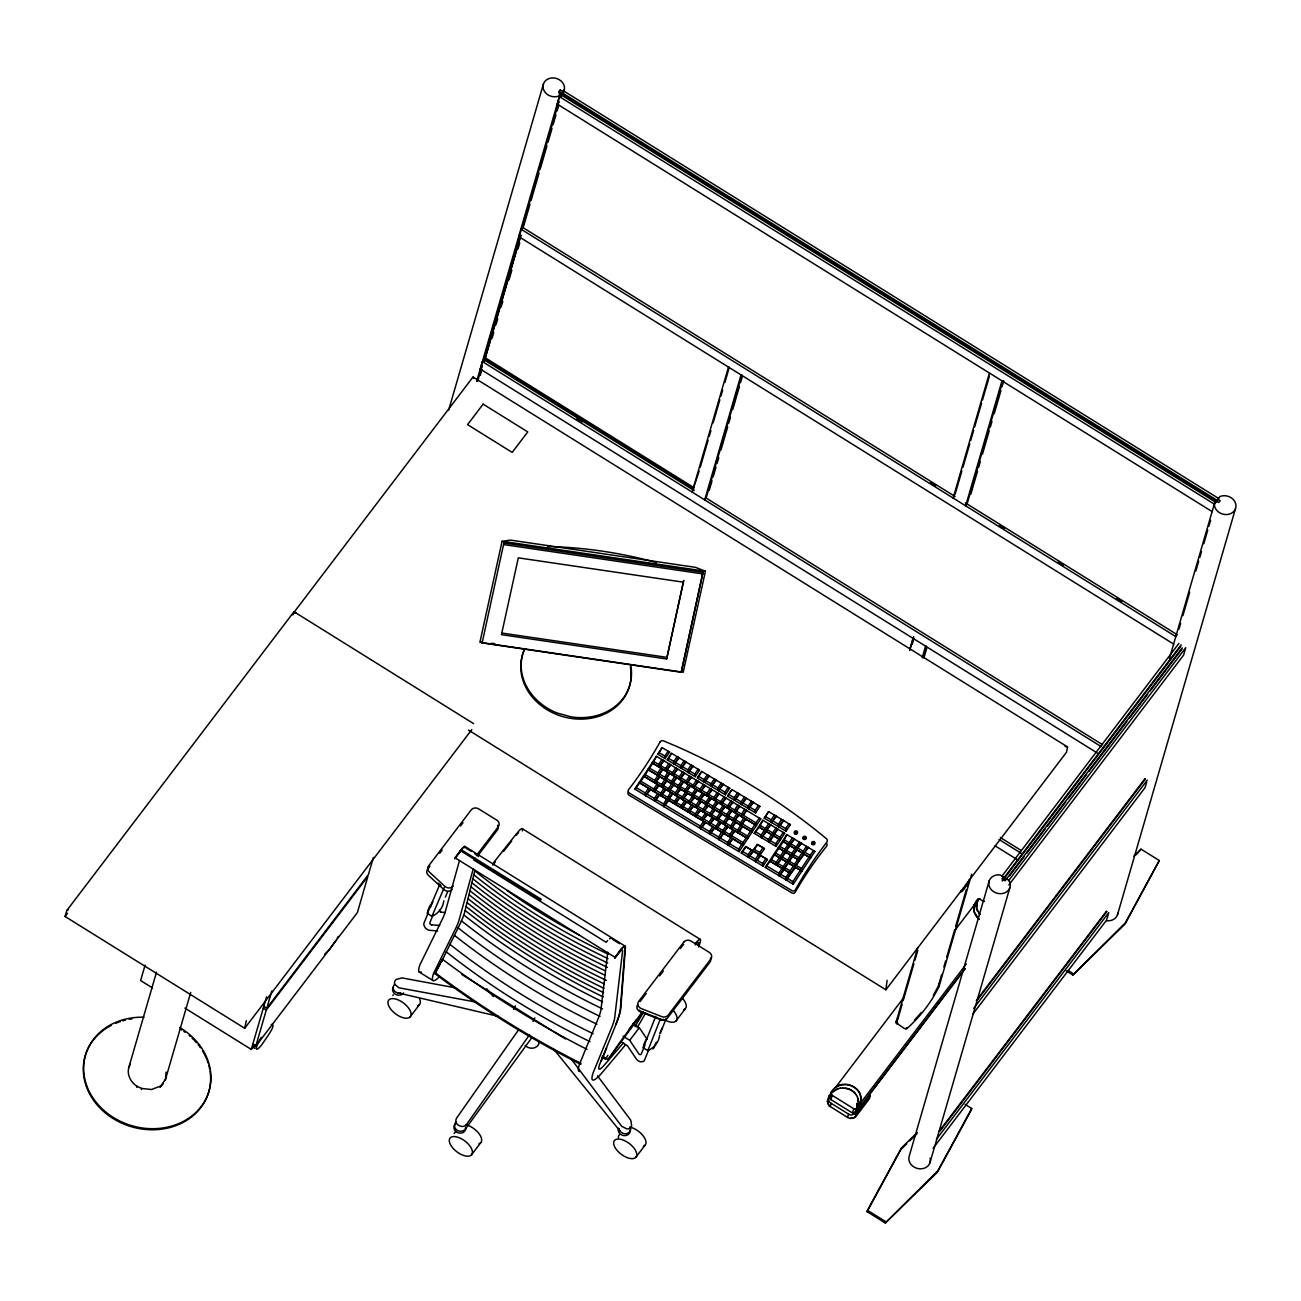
<?xml version="1.0" encoding="UTF-8"?>
<svg xmlns="http://www.w3.org/2000/svg" width="1301" height="1301" viewBox="0 0 1301 1301"><rect width="100%" height="100%" fill="white"/><g stroke="black" fill="none" stroke-linecap="round" stroke-linejoin="round"><path stroke-width="1.5" d="M858.384 1103.378L858.188 1099.02L859.245 1105.801L857.766 1107.655A3.643 3.106 16.2 0 1 856.904 1108.517L853.863 1113.477A2.504 2.13 16.2 0 1 852.48 1113.005L830.932 1099.605A2.651 2.26 16.2 0 1 829.81 1098.174L831.713 1091.441A16.685 14.262 16.2 0 1 836.852 1086.481C848.594 1078.805 867.621 1092.71 859.245 1105.801L858.497 1101.085M976.466 906.764L977.783 900.536M977.458 910.863C974.238 908.423 979.604 894.714 977.718 900.764M829.339 1095.588L828.379 1098.906A6.619 5.643 16.2 0 0 827.403 1101.28L829.42 1106.045L847.569 1117.413A6.05 5.171 16.2 0 0 850.301 1118.388L853.18 1118.193L856.172 1116.193L869.377 1098.808L870.353 1095.491L856.53 1113.542L851.261 1115.087A6.05 5.171 16.2 0 1 848.528 1114.095L831.16 1103.281A6.05 5.171 16.2 0 1 829.16 1101.329L828.347 1098.825A6.586 5.627 16.2 0 1 829.339 1095.588L832.933 1090.84M938.606 984.239A2.439 2.082 16.2 0 1 939.094 985.068L939.013 986.565A177.326 151.518 16.2 0 1 907.382 1028.164A2.602 2.228 16.2 0 1 906.212 1028.733A2.456 2.098 16.2 0 1 904.211 1028.359L896.373 1023.074A2.586 2.212 16.2 0 1 896.373 1021.269M482.134 642.922L503.91 542.94L702.995 572.277L681.236 672.243L482.134 642.922L482.297 641.279M503.91 542.94L503.747 544.582L702.833 573.904M666.649 658.973L683.692 580.555L666.649 658.973L501.454 634.644L518.318 557.853L683.529 582.197M681.236 672.243L702.995 572.277M607.778 952.121L601.029 1009.088A32.72 6.277 -59.1 0 1 598.086 1018.829L579.547 1064.088A35.956 5.838 -58.1 0 0 579.644 1071.536M978.124 899.137L978.889 898.763L977.506 899.674L976.596 904.488M563.235 93.282L564.536 88.501A10.896 9.302 16.2 0 0 552.291 77.93A10.896 9.302 16.2 0 0 543.509 89.476A10.896 9.302 16.2 0 0 558.812 96.046L561.3 93.428L558.763 91.851L560.194 89.964L562.731 91.542L561.04 97.38M1214.581 503.097L1214.402 503.991A10.896 9.302 16.2 0 0 1226.648 514.562A10.896 9.302 16.2 0 0 1235.446 502.999A10.896 9.302 16.2 0 0 1220.143 496.445L1217.655 499.064L1220.192 500.641L1218.761 502.528L1216.224 500.95L1214.581 503.097L1169.404 658.599M857.961 1105.395L858.449 1103.167M502.088 541.281L479.89 642.32L683.204 672.259L705.418 571.237L695.482 567.35L510.512 540.11L502.088 541.281L705.418 571.237M254.313 1045.516A12.685 2.065 -58.1 0 0 254.085 1046.232L254.069 1048.232L255.094 1047.988M474.849 870.402L464.864 911.594A54.528 7.221 -57.1 0 1 458.911 926.182L441.478 961.781M965 968.464L859.359 1107.427L859.798 1105.72M859.359 1107.427L861.295 1099.459L859.522 1092.547A15.238 13.026 16.2 0 0 846.675 1084.562L840.755 1084.953L835.551 1087.294M803.579 837.389L803.742 838.543M805.579 838.283L805.563 837.372M459.464 860.546L445.17 912.164A32.72 4.326 -57.1 0 1 441.283 921.303L419.914 964.822A35.956 5.838 -58.1 0 0 421.248 971.88M473.19 869.035L458.895 920.653A32.72 4.326 -57.1 0 1 455.008 929.792L433.623 973.294A35.956 5.838 -58.1 0 0 438.437 977.685M471.84 729.552L244.718 1028.294L65.05 916.489L66.774 910.554L293.993 611.73L473.58 723.616M145.094 965.131L140.606 980.547L152.526 987.963M128.734 1067.763L156.494 972.189M136.816 1087.376L137.125 1086.319C129.824 1081.993 125.384 1071.715 130.425 1064.153M141.354 1089.522L141.663 1088.465L137.125 1086.319M293.05 614.788L293.912 611.812M166.056 1072.073L165.536 1079.212L159.958 1087.197L162.088 1085.115M163.145 1084.075L163.454 1083.017M165.227 1080.285L190.743 992.419M244.718 1028.294L246.279 1020.716M184.888 1008.096L251.288 1049.419L266.575 996.794M255.777 1046.215L266.298 1010.031L367.89 876.402L357.385 912.586L255.777 1046.215L252.768 1044.329M263.794 1006.34L266.819 1008.226L271.811 991.037M448.585 410.384L543.476 83.817M559.056 93.851L560.194 89.964M476.654 381.323L559.658 95.575M1097.328 753.019L480.329 369.094L482.492 361.629L483.923 359.743L694.197 490.575M522.417 227.268L518.806 236.619L1173.73 644.141M1212.223 511.667L557.3 104.145L559.463 96.664L560.91 94.778L1215.817 502.3L1214.386 504.186L559.463 96.664M519.928 235.221L483.387 361.011L484.818 359.125L520.79 235.27M477.711 381.112L482.232 365.565M483.37 361.678L520.075 235.335M522.026 228.618L559.04 101.202M560.162 97.315L561.3 93.428M480.28 375.339L481.972 369.517M484.232 361.743L520.937 235.383M523.197 227.61L529.979 204.29M531.101 200.403L539.021 173.179M540.143 169.293L546.924 145.972M548.046 142.085L551.998 128.474M553.136 124.587L555.95 114.862M557.088 110.975L558.779 105.153M492.071 338.211L493.778 332.373M496.039 324.599L497.73 318.761M501.113 307.101L502.804 301.279M509.016 279.894L511.846 270.169M518.058 248.784L519.75 242.962M373.403 857.408L368.411 874.597L266.819 1008.226M580.766 1064.381L574.359 1061.128A881.476 753.181 16.2 0 1 440.519 977.848L434.859 973.587L442.6 959.325L449.008 964.155A870.597 743.879 16.2 0 0 581.189 1046.394L586.995 1049.338M728.479 367.077L692.148 492.087L699.174 470.978M700.296 467.124L708.118 440.193M709.24 436.355L710.915 430.582M713.143 422.89L719.843 399.814M720.965 395.976L722.64 390.202M724.885 382.51L729.341 367.126M741.017 374.899L704.703 499.893L706.134 498.007L741.895 374.932M709.256 490.363L712.037 480.736M713.159 476.898L715.957 467.27M717.079 463.432L718.754 457.659M720.982 449.967L727.682 426.891M728.804 423.053L730.479 417.279M732.723 409.587L739.423 386.511M740.545 382.657L742.22 376.883M696.002 943.55L696.246 942.737M989.427 373.045L953.113 498.039L954.544 496.153M909.675 649.882L913.026 638.352M909.789 650.224L913.725 636.677M955.113 494.234L961.862 470.995M962.935 467.303L969.733 443.901M970.757 440.389L973.668 430.355M974.66 426.923L981.539 403.261M982.483 399.992L989.41 376.168M912.229 644.158L913.904 638.384M1001.981 380.851L965.667 505.845L967.098 503.959L1002.86 380.884M922.23 657.688L925.58 646.158M923.092 657.737L926.458 646.19M970.774 494.38L977.474 471.304M978.596 467.466L980.271 461.692M982.499 454L989.199 430.924M990.321 427.07L991.996 421.313M994.24 413.62L1000.941 390.544M1002.063 386.69L1003.738 380.917M923.97 657.769L926.767 648.158M831.274 1092.108L830.412 1095.93A3.61 3.09 16.2 0 0 829.713 1097.751M830.932 1099.605L832.185 1095.328L830.965 1093.474A15.937 13.612 16.2 0 1 836.039 1089.474L840.462 1087.994M831.16 1103.281L830.201 1106.598L828.753 1105.378M847.569 1117.413L848.528 1114.095M468.474 730.089L885.883 989.817L887.103 980.369M852.48 1113.005L853.716 1108.728L832.185 1095.328M869.052 1094.678L868.808 1095.523L965.082 968.903M896.243 1021.545L917.79 947.437M897.609 1019.854L902.162 1004.258M903.203 1000.583L913.92 963.781M914.961 960.122L917.839 950.283M965.098 1104.386L971.733 1108.517L971.343 1109.883L937.452 1172.136L885.314 1223.021L867.068 1211.654L867.458 1210.304L901.349 1148.051L917.27 1132.504M938.818 984.304L941.68 974.482M943.843 966.968L945.599 961M946.656 957.325L954.56 930.15M955.601 926.491L966.318 889.689M967.375 886.014L969.115 880.045M939.127 986.272L971.652 874.256M973.49 907.724L974.368 904.715L974.124 911.725L978.775 919.01M885.314 1223.021L937.842 1170.77L971.733 1108.517M989.232 880.728L909.301 1155.873A10.896 9.302 16.2 0 0 919.189 1168.786A10.896 9.302 16.2 0 0 930.101 1158.101M1002.437 880.647L1003.575 876.744L999.932 874.89A10.896 9.302 16.2 0 0 988.858 884.761A10.896 9.302 16.2 0 0 1002.843 893.462A10.896 9.302 16.2 0 0 1009.056 880.582L1005.852 878.159L1004.258 880.257L1001.981 878.842L1003.575 876.744M929.89 1162.948L1009.836 887.802M1066.235 970.871L1072.87 975.002L1125.398 922.751L1159.289 860.514L1141.026 849.146L1133.789 856.221M1178.95 629.245L1180.641 623.407M1182.902 615.633L1189.667 592.313M1195.879 570.928L1198.709 561.203M1199.831 557.316L1201.539 551.478M1203.799 543.704L1207.751 530.109M1208.873 526.222L1210.564 520.384M1217.248 500.413L562.341 92.891L563.772 91.021L1218.695 498.527L1216.858 501.779L559.658 92.843M1106.094 912.538L1106.5 911.188L939.094 1131.366M1144.587 780.063L1144.978 778.697L976.352 1000.502M1146.718 781.999L1145.091 787.593L972.79 1014.211M1117.445 914.928L1235.478 508.675M1141.026 849.146L1136.293 854.757M1159.289 860.514L1125.007 924.117L1072.87 975.002M859.733 1106.029L856.465 1112.144A3.627 3.106 16.2 0 1 855.229 1113.217L854.838 1113.38M254.085 1046.232L254.508 1044.996M659.623 1035.076A24.443 20.881 16.2 0 1 647.849 1050.623L643.279 1047.793L655.671 1016.455M647.849 1050.639L660.241 1019.301M660.371 1033.222L666.21 1018.488M857.18 1107.314L858.026 1105.183M428.419 912.31L424.061 922.913A5.741 3.936 40.8 0 0 423.931 925.19L425.134 927.629A5.318 3.643 40.8 0 0 429.899 930.361L437.673 930.931M430.598 907.008L432.778 901.707M432.875 915.384L429.915 922.604A1.643 1.122 40.8 0 0 431.672 924.865M644.954 1045.077L641.23 1054.103A1.643 1.122 40.8 0 1 638.71 1053.696L629.717 1040.312L623.081 1036.181M648.874 1049.484L644.515 1060.087A5.741 3.936 40.8 0 1 643.084 1061.567L640.775 1061.811A5.318 3.643 40.8 0 1 636.156 1058.705L627.456 1045.809L620.821 1041.678M656.289 1042.15L654.11 1047.451A5.741 3.936 40.8 0 1 652.695 1048.931M659.932 1033.319L662.111 1028.018M443.804 900.764A24.443 20.881 16.2 0 1 431.948 916.278L427.395 913.448L439.787 884.436M431.965 916.294L444.357 887.266M445.349 897.137L447.674 891.689M968.903 880.501L969.001 880.289A7.513 1.22 -58.1 0 1 963.96 889.233A7.513 1.22 -58.1 0 1 961.097 890.697L961.097 890.762M831.046 1092.856L831.713 1091.441M513.553 1009.397L515.31 1005.819M532.987 1021.496L534.744 1017.919M897.283 1024.05A2.423 2.082 16.2 0 1 896.373 1023.074L897.121 1021.594A1.675 1.431 16.2 0 0 897.056 1022.602M440.21 963.911L434.859 973.587M896.373 1021.269L897.983 1018.114M440.974 962.431L442.6 959.325M933.354 995.33L938.249 986.239M867.068 1211.654L900.942 1149.417L906.732 1143.758M337.138 938.33L338.244 936.362M645.54 1013.007L641.946 1019.464A38.136 6.18 -58.1 0 1 637.148 1027.627M795.009 831.924L794.878 833.079M803.579 837.535L805.417 837.275M812.442 842.398L812.312 843.552M814.296 843.39L813.467 844.154M642.824 1013.349L635.961 1024.993A26.166 4.245 -58.1 0 1 634.969 1026.652M261.403 1037.369C256.752 1043.418 252.443 1056.835 262.607 1043.662C264.168 1040.621 277.796 1023.659 271.226 1024.456M857.245 1107.102L856.074 1109.102L853.716 1108.728M335.934 940.347L329.364 949.795L324.73 954.137M634.79 789.105L656.436 756.288L760.727 818.914L739.082 851.716L634.79 789.105L639.783 782.974L743.408 845.162L743.034 842.56L746.221 837.714L747.733 838.592L747.359 835.99L750.547 831.16L752.059 832.038L751.685 829.436L754.873 824.59L756.385 825.468L756.011 822.866L759.199 818.036L760.727 818.914M669.576 752.124L668.063 751.246L664.876 756.092L665.25 758.694L657.802 754.222L662.128 747.652L669.576 752.124L665.071 758.581M639.783 782.974L644.109 776.404L746.221 837.714M644.109 776.404L648.435 769.85L750.547 831.16M648.435 769.85L652.777 763.28L754.873 824.59M652.777 763.28L656.436 756.288M657.802 754.222L662.128 747.652M658.631 764.403L661.819 759.556L663.998 760.874L659.005 767.005L658.631 764.403L653.915 761.557M659.005 767.005L663.331 760.435M663.12 769.509L658.127 775.64L657.753 773.038L660.941 768.192M650.679 789.512L645.686 795.659L645.312 793.041L648.5 788.211M667.25 759.898L671.576 753.328L699.548 770.127L695.222 776.697L667.25 759.898L671.576 753.328M660.062 776.827L655.07 782.958L654.696 780.356L657.883 775.526M658.127 775.64L662.453 769.07M645.686 795.659L650.012 789.089M655.07 782.958L659.412 776.404M665.543 768.549L668.73 763.703L670.909 765.021L665.917 771.151L665.543 768.549L660.81 765.704M659.2 785.462L654.192 791.593L653.818 788.991L657.005 784.161M665.917 771.151L670.243 764.581M654.192 791.593L658.534 785.04M673.869 761.492L677.057 756.645L679.236 757.963L674.243 764.094L673.869 761.492L669.056 758.597M670.031 773.656L665.039 779.787L664.665 777.185L667.852 772.339M674.243 764.094L678.569 757.524M666.974 780.974L661.981 787.105L661.607 784.503L664.795 779.673M665.039 779.787L669.365 773.217M659.77 794.976L654.777 801.107L654.403 798.505L657.59 793.659M661.981 787.105L666.307 780.551M672.438 772.68L675.626 767.85L677.805 769.167L672.812 775.298L672.438 772.68L667.722 769.85M654.777 801.107L659.103 794.537M666.096 789.609L661.103 795.74L660.729 793.138L663.917 788.308M672.812 775.298L677.138 768.728M661.103 795.74L665.429 789.187M680.862 765.687L684.05 760.857L686.229 762.158L681.236 768.289L680.862 765.687L676.048 762.793M676.927 777.803L671.934 783.934L671.56 781.316L674.747 776.486M681.236 768.289L685.562 761.736M673.885 785.121L668.877 791.252L668.503 788.65L671.69 783.82M671.934 783.934L676.276 777.364M668.877 791.252L673.219 784.698M679.35 776.827L682.537 771.997L684.716 773.298L679.724 779.429L679.35 776.827L674.617 773.997M673.007 793.756L667.998 799.887L667.624 797.285L670.828 792.455M668.86 800.424L663.852 806.555L663.477 803.953L666.681 799.123M679.724 779.429L684.05 772.875M663.852 806.555L672.341 793.334M687.855 769.883L691.042 765.053L693.222 766.354L688.229 772.485L687.855 769.883L683.041 767.005M683.838 781.934L678.846 788.064L678.471 785.462L681.659 780.633M688.229 772.485L692.555 765.931M680.781 789.268L675.788 795.399L675.414 792.797L678.602 787.951M678.846 788.064L683.171 781.511M675.788 795.399L680.114 788.829M686.245 780.974L689.432 776.144L691.612 777.445L686.619 783.576L686.245 780.974L681.529 778.144M679.903 797.903L674.91 804.034L674.536 801.432L677.723 796.586M686.619 783.576L690.961 777.022M674.91 804.034L679.236 797.464M695.222 776.697L694.848 774.095L698.035 769.249L699.548 770.127M690.75 786.08L685.741 792.211L685.367 789.609L688.554 784.779M687.692 793.415L682.683 799.546L682.309 796.944L685.513 792.098M685.741 792.211L690.083 785.658M682.683 799.546L687.026 792.976M697.401 777.998L701.743 771.444L729.715 788.243L725.389 794.797L697.401 777.998L701.743 771.444M693.157 785.121L696.344 780.291L698.523 781.592L693.531 787.723L693.157 785.121L688.424 782.291M686.814 802.05L681.822 808.181L681.431 805.579L684.635 800.733M693.531 787.723L697.856 781.169M681.822 808.181L686.147 801.611M697.645 790.227L692.652 796.358L692.278 793.756L695.466 788.926M694.588 797.562L689.595 803.693L689.221 801.091L692.408 796.245M692.652 796.358L696.978 789.805M704.02 779.592L707.224 774.762L709.403 776.063L704.394 782.21L704.02 779.592L699.206 776.713M689.595 803.693L693.921 797.123M704.394 782.21L708.736 775.64M700.052 789.268L703.239 784.438L705.435 785.739L700.426 791.87L700.052 789.268L695.336 786.438M693.709 806.197L688.717 812.328L688.343 809.726L691.53 804.88M700.426 791.87L704.768 785.316M688.717 812.328L693.043 805.758M704.557 794.374L699.548 800.505L699.174 797.903L702.377 793.073M747.733 838.592L696.507 807.84L696.116 805.238L699.32 800.391M699.548 800.505L703.89 793.952M711.029 783.804L714.216 778.957L716.396 780.275L711.403 786.406L711.029 783.804L706.199 780.909M700.832 801.27L696.507 807.84L701.499 801.709M706.963 793.415L710.151 788.585L712.33 789.886L707.337 796.017L706.963 793.415L702.231 790.585M711.403 786.406L715.729 779.836M700.621 810.344L695.628 816.475L695.254 813.857L698.442 809.027M707.337 796.017L711.663 789.463M695.628 816.475L699.954 809.905M711.452 798.521L706.459 804.652L706.085 802.05L709.273 797.22M708.394 805.856L703.402 811.987L703.028 809.368L706.215 804.538M706.459 804.652L710.785 798.098M718.022 787.999L721.209 783.153L723.389 784.47L718.396 790.601L718.022 787.999L713.208 785.105M703.402 811.987L707.728 805.417M713.859 797.562L717.062 792.716L719.242 794.033L714.233 800.164L713.859 797.562L709.143 794.716M718.396 790.601L722.722 784.031M707.516 814.491L702.524 820.622L702.15 818.004L705.337 813.174M714.233 800.164L718.575 793.594M702.524 820.622L706.85 814.052M718.363 802.668L713.371 808.799L712.981 806.197L716.184 801.351M705.744 822.574L700.735 828.704L700.361 826.102L703.548 821.273M715.306 809.986L710.313 816.117L709.939 813.515L713.127 808.685M713.371 808.799L717.697 802.229M700.735 828.704L705.077 822.134M725.389 794.797L725.015 792.195L728.202 787.365L729.715 788.243M710.313 816.117L714.639 809.564M720.77 801.709L723.958 796.862L726.137 798.18L721.144 804.311L720.77 801.709L716.038 798.863M743.408 845.162L709.435 824.753L709.061 822.151L712.249 817.321M721.144 804.311L725.47 797.741M727.568 796.114L731.894 789.544L759.882 806.344L755.539 812.914L727.568 796.114L731.894 789.544M713.761 818.199L709.435 824.753L714.428 818.622M725.259 806.815L720.266 812.946L719.892 810.344L723.08 805.498M722.201 814.133L717.209 820.264L716.835 817.662L720.022 812.832M720.266 812.946L724.592 806.376M714.818 828.021L709.826 834.152L709.452 831.55L712.639 826.72M717.209 820.264L721.535 813.71M727.666 805.856L730.869 801.009L733.048 802.327L728.056 808.458L727.666 805.856L722.949 803.01M709.826 834.152L714.151 827.599M734.187 797.708L737.374 792.862L739.553 794.179L734.561 800.31L734.187 797.708L729.373 794.813M721.323 822.769L716.331 828.9L715.957 826.298L719.144 821.468M728.056 808.458L732.382 801.888M734.561 800.31L738.887 793.74M716.331 828.9L720.656 822.346M732.17 810.962L727.178 817.093L726.804 814.491L729.991 809.645M729.113 818.28L724.12 824.411L723.746 821.809L726.934 816.979M727.178 817.093L731.504 810.523M724.12 824.411L728.446 817.857M734.577 810.003L737.765 805.156L739.944 806.474L734.951 812.605L734.577 810.003L729.861 807.157M741.18 801.904L744.367 797.074L746.546 798.375L741.554 804.506L741.18 801.904L736.366 799.009M723.909 833.486L718.916 839.617L718.526 837.015L721.73 832.168M728.235 826.916L723.242 833.047L722.868 830.445L726.056 825.615M734.951 812.605L739.277 806.035M741.554 804.506L745.88 797.952M718.916 839.617L727.568 826.493M739.066 815.109L734.073 821.24L733.699 818.638L736.886 813.792M736.008 822.427L731.016 828.558L730.642 825.956L733.829 821.126M734.073 821.24L738.399 814.67M731.016 828.558L735.341 822.004M741.489 814.133L744.676 809.303L746.855 810.621L741.863 816.752L741.489 814.133L736.756 811.304M748.173 806.1L751.36 801.27L753.539 802.571L748.547 808.718L748.173 806.1L743.359 803.221M735.13 831.063L730.137 837.193L729.763 834.592L732.951 829.762M741.863 816.752L746.189 810.181M748.547 808.718L752.872 802.148M730.137 837.193L734.463 830.64M732.983 838.934L727.991 845.065L727.617 842.463L730.804 837.633M745.977 819.256L740.985 825.387L740.611 822.769L743.798 817.939M742.92 826.574L737.927 832.705L737.553 830.103L740.741 825.273M727.991 845.065L732.317 838.511M740.985 825.387L745.31 818.817M737.927 832.705L742.253 826.151M755.539 812.914L755.165 810.312L758.353 805.465L759.882 806.344M739.082 851.716L738.708 849.114L741.895 844.284M741.261 853.033L745.587 846.463L767.395 859.554L763.053 866.124L741.261 853.033L746.254 846.902L767.395 859.554M754.238 833.339L762.906 820.215L784.698 833.307L776.046 846.431L754.238 833.339L759.231 827.208L780.372 839.877L779.998 837.275L783.186 832.429L784.698 833.307M764.272 818.15L768.598 811.58L790.39 824.671L786.064 831.241L764.272 818.15L768.598 811.58M759.231 827.208L762.906 820.215M753.523 851.261L748.53 857.392L748.156 854.79L751.344 849.96M766.5 831.583L761.508 837.714L761.134 835.096L764.321 830.266M765.46 828.542L768.647 823.712L770.826 825.013L765.834 831.144L765.46 828.542L760.369 825.485M771.151 819.906L774.355 815.077L776.534 816.377L771.526 822.508L771.151 819.906L766.078 816.849M748.53 857.392L757.182 844.268L764.451 848.626L755.783 861.766L755.409 859.148L758.613 854.318M761.508 837.714L770.159 824.59M771.526 822.508L775.868 815.955M752.856 850.838L757.849 844.707L764.451 848.626M760.126 855.196L759.751 852.594L762.939 847.748M773.77 835.941L768.777 842.072L768.403 839.47L771.591 834.624M772.729 832.9L775.916 828.07L778.096 829.371L773.103 835.502L772.729 832.9L767.639 829.843M778.421 824.265L781.608 819.435L783.787 820.736L778.795 826.867L778.421 824.265L773.331 821.207M768.777 842.072L777.429 828.948M778.795 826.867L783.137 820.313M755.783 861.766L760.792 855.619M763.053 866.124L762.679 863.522L765.866 858.676M776.046 846.431L775.672 843.829L778.86 838.999M786.064 831.241L785.69 828.639L788.878 823.793L790.39 824.671M765.232 867.425L786.877 834.624L814.865 851.423L793.22 884.225L765.232 867.425L770.241 861.295L790.553 873.475L790.179 870.857L793.366 866.027L801.871 871.101L801.497 868.499L809.011 857.099L810.539 857.977L810.149 855.375L813.353 850.545L814.865 851.423M770.241 861.295L774.567 854.741L793.366 866.027M774.567 854.741L778.892 848.171L799.204 860.335L798.83 857.733L802.018 852.903L809.011 857.099M778.892 848.171L783.218 841.617L802.018 852.903M783.218 841.617L786.877 834.624M781.559 858.936L776.567 865.067L776.193 862.465L779.38 857.635M785.885 852.366L780.893 858.514L780.519 855.895L783.706 851.065M790.211 845.813L785.219 851.944L784.845 849.342L788.032 844.495M789.17 842.772L792.358 837.942L794.537 839.243L789.544 845.374L789.17 842.772L784.357 839.877M776.567 865.067L793.87 838.82M784.227 869.702L779.234 875.833L778.86 873.231L782.047 868.385M788.552 863.132L783.56 869.263L783.186 866.661L786.373 861.831M792.878 856.578L787.886 862.709L787.512 860.107L790.699 855.261M797.204 850.008L792.211 856.139L791.837 853.537L795.025 848.707M796.163 846.984L799.351 842.137L801.53 843.455L796.537 849.586L796.163 846.984L791.35 844.089M779.234 875.833L800.863 843.015M795.545 867.344L786.227 880.029L785.853 877.427L789.04 872.597M804.197 854.204L794.878 866.905L794.504 864.303L797.692 859.473M803.156 851.179L806.344 846.333L808.539 847.65L803.53 853.781L803.156 851.179L798.342 848.285M786.227 880.029L807.872 847.211M793.22 884.225L792.846 881.623L800.359 870.223M518.4 1030.067L456.862 1117.722C452.472 1123.869 463.075 1130.049 466.913 1123.966L529.605 1034.669M456.423 1121.673A6.017 5.415 10.1 0 0 455.415 1122.73A6.001 5.399 10.1 0 0 457.188 1130.276A6.001 5.432 13.5 0 0 465.449 1128.975L531.637 1037.905M607.892 1055.274L605.534 1059.323L602.087 1057.193M602.363 1056.005L608.071 1059.567L622.74 1039.58A867.409 140.768 -58.1 0 1 643.345 1011.934M977.506 899.674C973.441 903.691 972.563 910.326 975.571 915.205A15.238 13.026 16.2 0 0 979.246 919.4M562.731 91.542L564.358 89.395M557.3 104.145L558.731 102.259M293.619 612.82L473.027 377.014L1067.552 746.937L1066.495 752.254L885.883 989.817M480.329 369.094L481.76 367.207M65.05 916.489L67.506 913.269M251.288 1049.419L254.963 1044.589M429.997 866.108L427.557 869.328A5.448 4.651 16.2 0 0 428.354 875.264L443.917 889.608A5.448 4.651 16.2 0 0 452.228 889.364M439.771 853.261L442.21 850.041M460.538 825.94L462.993 822.72M476.377 855.586L498.348 826.688A5.448 4.651 16.2 0 0 496.657 820.069L478.687 808.897A5.448 4.651 16.2 0 0 471.271 809.807L428.501 866.059A5.448 4.651 16.2 0 0 429.314 871.995L444.861 886.355A5.448 4.651 16.2 0 0 453.187 886.095M477.874 855.635L497.405 829.94A5.448 4.651 16.2 0 0 497.6 825.257M410.026 1017.04A13.612 6.716 37.2 0 0 398.48 1000.03A13.612 6.716 37.2 0 0 390.056 1008.21A13.612 6.716 37.2 0 0 410.026 1017.04L419.296 1004.86M471.369 1155.012A13.612 6.716 37.2 0 0 459.806 1137.985A13.612 6.716 37.2 0 0 451.398 1146.181A13.612 6.716 37.2 0 0 471.369 1155.012L480.622 1142.831M640.108 1001.526L646.207 993.509M659.64 975.848L663.299 971.018M680.39 948.543L682.83 945.339A5.448 4.651 16.2 0 1 683.724 944.445M628.806 1029.774L636.156 1020.082M629.717 1040.312L639.311 1027.692L632.676 1023.562M675.967 1021.025L685.237 1008.844M635.717 1157.467A13.612 6.716 37.2 0 0 624.171 1140.457A13.612 6.716 37.2 0 0 615.747 1148.637A13.612 6.716 37.2 0 0 635.717 1157.467L644.987 1145.287M835.34 1087.685L903.122 998.436M954.706 930.573L975.213 903.707A6.586 5.627 16.2 0 1 976.514 902.487M1001.721 876.435L1178.917 643.393M1002.778 879.46L1181.194 644.808M1002.388 880.826L1180.804 646.174M1005.071 880.875L1182.251 647.833M1009.56 875.817L1024.229 856.53M1026.668 853.31L1044.996 829.209M1047.435 825.989L1065.763 801.871M1068.219 798.668L1086.546 774.55M1088.986 771.347L1126.861 721.518M1129.317 718.298L1147.645 694.197M1150.084 690.977L1181.861 649.199M1008.568 880.696L1185.748 647.654L1183.585 655.119L1008.844 884.956M860.66 1102.923L966.318 963.976M977.181 1000.258L1145.368 779.039M973.75 1008.356L1147.271 780.128M939.907 1131.122L1106.875 911.529M936.476 1139.221L1108.777 912.603L1106.614 920.083L933.093 1148.295M464.912 847.455A13.075 1.724 -57.1 0 0 461.123 849.699L454.586 858.79L459.318 852.871A8.164 1.09 -57.1 0 1 459.806 852.269M623.618 1042.67L604.201 1065.21A19.613 3.187 -58.1 0 1 599.875 1063.828L616.463 1023.269A54.528 10.473 -59.1 0 0 620.837 1007.706L625.456 947.356A13.075 2.504 -59.1 0 0 620.284 950.153L615.048 957.357L455.09 857.831L459.92 851.374A13.075 1.724 -57.1 0 1 464.538 847.699M914.408 1020.244L921.401 1012.373M831.03 1093.247L838.218 1088.482M66.774 910.554L67.197 910.245A1.968 0.911 -14.4 0 1 68.205 909.919M292.253 614.609L293.457 613.698M796.521 833.469L796.7 831.908M909.643 1140.928L916.88 1133.87M855.83 1114.095L857.131 1112.875L854.871 1117.413M856.53 1108.712L857.766 1107.655L855.229 1113.217M795.187 831.859L796.488 831.843M796.537 833.339L795.464 833.486M160.283 1086.124L151.534 1089.506L141.663 1088.465M907.382 1028.164L906.212 1028.733L906.781 1027.627A1.675 1.431 16.2 0 1 906.212 1027.953M294.107 613.356L296.043 612.576M854.058 1117.868L850.301 1118.388M805.01 838.706L803.953 838.592M812.865 842.202L813.694 842.186M978.824 898.975L984.499 901.414M840.413 1088.205L842.788 1087.847M1065.015 746.384L1067.552 746.937M854.627 1109.119L855.603 1109.184L854.155 1108.972M979.311 898.893L980.287 898.975M441.267 912.212L445.3 912.505M431.656 924.848L439.722 925.418M842.723 1088.059L847.439 1088.498A14.522 12.408 16.2 0 1 855.18 1093.312L856.448 1095.296M491.209 643.328L494.754 643.588M501.617 633.002L666.811 657.33M475.792 1002.046L399.098 987.833L394.707 984.402A5.903 4.993 -5.1 0 1 396.171 979.442L402.025 977.913L454.895 987.752M845.065 1088.221L847.374 1088.709A14.522 12.408 16.2 0 1 855.115 1093.523M397.651 992.809L498.381 1016.374M812.914 844.089L814.166 843.747L814.15 842.381M896.373 1023.074L897.739 1023.448M581.043 1063.437L574.635 1060.185A881.476 753.181 16.2 0 1 440.795 976.905L435.136 972.644M794.797 832.412L795.464 833.616M659.607 752.921L664.876 756.092M690.034 771.2L694.848 774.095M720.201 789.3L725.015 792.195M750.352 807.417L755.165 810.312M780.6 825.582L785.69 828.639M743.668 815.451L756.011 822.866M774.908 834.217L779.998 837.275M805.335 852.48L810.149 855.375M652.11 762.858L756.385 825.468M758.564 826.785L780.372 839.877M782.551 841.178L810.539 857.977M649.573 768.127L657.753 773.038M659.932 774.339L664.665 777.185M666.844 778.486L671.56 781.316M673.739 782.633L678.471 785.462M680.651 786.78L685.367 789.609M687.546 790.927L692.278 793.756M694.458 795.074L699.174 797.903M701.353 799.221L706.085 802.05M708.264 803.351L712.981 806.197M715.176 807.498L719.892 810.344M722.071 811.645L726.804 814.491M728.983 815.792L733.699 818.638M735.878 819.939L740.611 822.769M742.79 824.086L751.685 829.436M756.044 832.055L761.134 835.096M763.313 836.413L768.403 839.47M770.582 840.771L775.672 843.829M780.031 846.447L784.845 849.342M787.024 850.643L791.837 853.537M794.017 854.855L798.83 857.733M647.784 769.411L752.059 832.038M778.226 847.748L799.204 860.335M645.247 774.68L654.696 780.356M656.875 781.673L661.607 784.503M663.786 785.804L668.503 788.65M670.682 789.951L675.414 792.797M677.593 794.098L682.309 796.944M684.489 798.245L689.221 801.091M691.4 802.392L696.116 805.238M698.312 806.539L703.028 809.368M705.207 810.686L709.939 813.515M712.119 814.833L716.835 817.662M719.014 818.98L723.746 821.809M725.925 823.126L730.642 825.956M732.821 827.273L737.553 830.103M739.732 831.404L747.359 835.99M775.705 853.017L780.519 855.895M782.698 857.213L787.512 860.107M789.691 861.408L794.504 864.303M796.684 865.604L801.497 868.499M643.442 775.981L695.043 806.962M773.9 854.302L801.871 871.101M640.921 781.25L653.818 788.991M655.997 790.309L660.729 793.138M662.908 794.439L667.624 797.285M669.804 798.586L674.536 801.432M676.715 802.733L681.431 805.579M683.627 806.88L688.343 809.726M690.522 811.027L695.254 813.857M697.434 815.174L702.15 818.004M704.329 819.321L709.061 822.151M711.24 823.468L715.957 826.298M718.136 827.615L722.868 830.445M725.047 831.762L729.763 834.592M731.943 835.893L743.034 842.56M754.661 849.537L759.751 852.594M771.379 859.571L776.193 862.465M778.372 863.766L783.186 866.661M785.365 867.978L790.179 870.857M639.116 782.551L707.061 823.338M769.574 860.872L790.553 873.475M636.596 787.804L645.312 793.041M647.491 794.358L654.403 798.505M656.582 799.806L663.477 803.953M665.657 805.27L700.361 826.102M702.54 827.403L709.452 831.55M711.631 832.868L718.526 837.015M720.721 838.316L727.617 842.463M729.796 843.78L738.708 849.114M743.066 851.732L748.156 854.79M750.335 856.107L755.409 859.148M757.589 860.465L762.679 863.522M767.037 866.141L778.86 873.231M781.039 874.532L785.853 877.427M788.032 878.728L792.846 881.623M464.88 846.431L625.196 946.185M466.148 848.219L471.287 851.407M474.719 853.537L478.15 855.651A13.091 1.724 -57.1 0 1 478.183 856.676M461.123 849.699L541.232 899.251L540.484 900.194L460.375 850.643M461.855 974.514L565.48 1038.995M419.182 972.01L432.891 980.499M521.88 226.927L954.999 496.445M965.342 502.869L1177.34 634.774M930.475 482.785L935.647 486.005M999.428 525.685L1004.583 528.905M1058.022 562.146L1063.193 565.366M1116.534 598.558L1121.706 601.778M520.985 229.155L1175.893 636.661M485.354 357.856L693.905 487.615M484.818 359.125L693.905 489.225M706.248 498.088L1102.646 744.741M576.603 419.003L581.775 422.223M482.492 361.629L1101.215 746.628M1000.388 837.535L1021.074 850.399M998.957 839.421L1021.366 853.358M995.07 845.829L1017.48 859.766M1068.284 970.546L1073.26 973.652M522.205 828.607L700.182 939.355M867.458 1210.304L885.721 1221.655M263.274 1008.161L266.298 1010.031M612.771 939.42L619.601 943.697M473.109 377.046L473.938 378.591M438.226 883.151L441.039 885.753M486.785 988.793L493.242 996.501M553.901 1049.435L620.235 1131.317M978.531 912.57L979.848 914.343M979.799 914.554L976.84 908.635L975.783 901.837L976.531 906.553M597.533 1075.894L630.806 1120.275L631.668 1125.983A5.903 5.334 36.4 0 1 627.115 1129.008L621.683 1126.324L571.074 1058.77M639.311 1027.692L647.215 1039.385M938.363 985.442L939.013 986.565A2.586 2.212 16.2 0 0 939.111 985.068M856.497 1095.084L857.457 1097.215M828.2 1104.647L827.403 1101.28M857.522 1097.003L858.432 1101.313M606.656 1048.004A611.031 458.277 42.9 0 1 601.095 1061.274M606.364 980.417A635.961 543.395 16.2 0 1 468.962 894.665M603.875 988.256A647.459 553.218 16.2 0 1 467.043 902.601M604.932 975.213A630.237 538.516 16.2 0 1 469.937 890.697M604.233 983.914A641.686 548.306 16.2 0 1 468.002 898.633M605.274 970.855A624.561 533.654 16.2 0 1 470.897 886.713M607.372 967.342A618.902 528.824 16.2 0 1 471.856 882.745M607.713 962.984A613.259 524.01 16.2 0 1 472.816 878.777M608.055 958.626A607.665 519.213 16.2 0 1 473.775 874.809M608.396 954.267A602.07 514.448 16.2 0 1 474.735 870.841M579.742 935.354A596.525 509.699 16.2 0 1 507.162 890.616M475.093 858.075A13.091 1.724 -57.1 0 0 473.645 859.863L606.168 942.314A13.059 2.504 -59.1 0 1 607.632 940.542M600.037 1016.39A676.504 578.051 16.2 0 1 458.082 927.824M603.225 996.924A664.811 568.049 16.2 0 1 465.156 910.489M603.534 992.614A653.248 558.162 16.2 0 1 466.083 906.569M593.158 1033.71A689.075 588.784 16.2 0 1 449.886 944.331M590.004 1041.646A694.653 593.646 16.3 0 1 446.194 951.795M602.542 1008.893A670.649 573.042 16.2 0 1 461.448 920.832M602.509 1001.77A667.787 570.586 16.2 0 1 463.823 914.961M596.931 1024.212A682.147 582.864 16.2 0 1 454.391 935.289M616.007 1024.001A54.528 10.473 -59.1 0 0 620.382 1008.421L625 948.087A13.075 2.504 -59.1 0 0 620.593 949.941L614.592 958.349L619.39 952.478A8.164 1.561 -59.1 0 1 622.61 950.852L614.706 1017.642A32.72 6.277 -59.1 0 1 611.763 1027.383L593.191 1072.642A35.956 5.838 -58.1 0 0 602.656 1072.024L621.829 1049.256A38.136 6.18 -58.1 0 0 625.065 1045.24M460.245 851.732A8.164 1.09 -57.1 0 1 461.042 850.87M610.787 938.249A13.059 2.504 -59.1 0 1 611.242 938.606M609.519 938.785A13.059 2.504 -59.1 0 1 610.023 938.46M643.296 1047.793A24.443 20.881 16.2 0 1 646.906 1038.588M663.559 1019.317A2.716 2.326 16.2 0 1 661.51 1019.447L640.466 1011.17A2.716 2.326 16.2 0 1 639.376 1010.113M710.411 958.073A5.448 4.651 16.2 0 1 709.939 962.171L667.169 1018.423A5.448 4.651 16.2 0 1 660.762 1019.87L640.385 1011.869A5.448 4.651 16.2 0 1 637.669 1004.746M427.395 913.448A24.443 20.881 16.2 0 1 431.038 904.276M441.267 912.245A1.643 1.122 40.8 0 1 439.527 909.984M492.868 865.149A867.409 140.768 -58.1 0 1 495.242 862.091M503.503 851.472A867.409 140.768 -58.1 0 1 511.716 841.031M516.367 835.128A13.156 2.13 -58.1 0 1 517.164 834.185M517.912 833.388A13.156 2.13 -58.1 0 1 518.579 832.721M522.351 830.9A29.142 4.732 -58.1 0 0 522.514 830.087A16.051 2.602 -58.1 0 0 517.7 832.315A601.42 97.591 -58.1 0 0 493.469 862.872M695.677 943.062A16.051 2.602 -58.1 0 1 700.491 940.834A29.142 4.732 -58.1 0 1 698.539 946.933M695.141 944.933A13.156 2.13 -58.1 0 1 698.279 944.965M608.071 1059.567A111.788 18.133 -58.1 0 1 621.244 1040.491A601.42 97.591 -58.1 0 1 642.385 1011.771M465.595 1127.268A5.985 5.123 16.2 0 1 458.066 1132.813A5.985 5.123 16.2 0 1 455.773 1123.901M630.172 1126.585A6.001 5.318 26.3 0 1 626.497 1133.691A6.001 5.318 26.3 0 1 619 1128.683M539.167 1042.003A8.148 6.96 16.2 0 1 533.914 1047.956A8.148 6.96 16.2 0 1 525.197 1045.5M403.652 992.923A5.985 5.123 16.2 0 1 395.585 994.322A5.985 5.123 16.2 0 1 393.309 987.117M466.116 1127.707A6.017 5.448 13.5 0 1 465.449 1128.975M400.773 992.858A6.001 5.123 4.3 0 1 393.975 990.403A6.001 5.123 4.3 0 1 394.821 984.223M630.009 1130A5.985 5.123 16.2 0 1 623.634 1135.578A5.985 5.123 16.2 0 1 618.609 1128.26M419.654 998.989A13.612 6.716 37.2 0 1 417.686 1005.787M392.869 995.558A3.854 3.285 16.2 0 1 393.276 994.793M454.195 1133.529A3.854 3.285 16.2 0 1 456.066 1131.707M466.116 1124.78A13.612 6.716 37.2 0 1 479.581 1134.423A13.612 6.716 37.2 0 1 479.012 1143.758M672.877 1010.08A13.612 6.716 37.2 0 1 676.52 1020.342A13.612 6.716 37.2 0 1 666.502 1020.813M682.131 997.9A13.612 6.716 37.2 0 1 683.61 1009.771M630.481 1127.235A13.612 6.716 37.2 0 1 643.93 1136.895A13.612 6.716 37.2 0 1 643.361 1146.214M618.479 1137.708A3.854 3.285 16.2 0 1 618.56 1135.984M618.967 1135.236A3.854 3.285 16.2 0 1 619.601 1134.602M826.737 843.585A2.765 2.553 8.9 0 1 826.542 846.333L824.899 848.366A402.741 372.395 8.9 0 0 796.57 889.9L795.285 892.161A2.391 2.212 8.9 0 1 791.902 892.941L629.115 795.204A2.391 2.212 8.9 0 1 628.448 792M630.774 665.462A55.764 47.649 16.2 0 1 570.96 716.835L556.926 712.948A55.764 47.649 16.2 0 1 524.693 648.548M630.335 666.958A55.764 47.649 16.2 0 1 570.521 718.331A55.764 47.649 16.2 0 1 524.27 650.045M547.64 546.518A347.172 265.843 12.4 0 1 656.42 562.536M210.046 1071.178A64.334 54.967 16.2 0 1 136.312 1128A64.334 54.967 16.2 0 1 90.273 1044.573M90.891 1043.581A64.334 54.967 16.2 0 1 92.891 1040.719M93.607 1039.792A64.334 54.967 16.2 0 1 102.942 1030.636M103.917 1029.92A64.334 54.967 16.2 0 1 106.958 1027.855M107.999 1027.221A64.334 54.967 16.2 0 1 111.236 1025.399M115.773 1023.285A64.334 54.967 16.2 0 1 118.115 1022.358M119.318 1021.935A64.334 54.967 16.2 0 1 120.521 1021.529M122.961 1020.797A64.334 54.967 16.2 0 1 125.449 1020.147M129.254 1019.35A64.334 54.967 16.2 0 1 131.84 1018.943M180.563 1029.302A64.334 54.967 16.2 0 1 181.685 1030.002M183.88 1031.482A64.334 54.967 16.2 0 1 184.97 1032.246M189.1 1035.482A64.334 54.967 16.2 0 1 190.092 1036.328M192.011 1038.084A64.334 54.967 16.2 0 1 193.865 1039.906M194.76 1040.833A64.334 54.967 16.2 0 1 196.467 1042.735M198.11 1044.703A64.334 54.967 16.2 0 1 198.89 1045.695M199.655 1046.72A64.334 54.967 16.2 0 1 200.387 1047.744M202.452 1050.883A64.334 54.967 16.2 0 1 203.102 1051.94M203.72 1053.029A64.334 54.967 16.2 0 1 204.306 1054.103M204.875 1055.209A64.334 54.967 16.2 0 1 205.932 1057.42M206.42 1058.542A64.334 54.967 16.2 0 1 206.875 1059.665M207.314 1060.787A64.334 54.967 16.2 0 1 208.111 1063.08M208.811 1065.373A64.334 54.967 16.2 0 1 209.64 1068.853M179.733 1027.546A64.334 54.967 16.2 0 1 188.678 1118.209A64.334 54.967 16.2 0 1 88.159 1089.181A64.334 54.967 16.2 0 1 144.004 1017.219M1117.917 912.538A10.896 9.302 16.2 0 1 1106.744 920.766M659.981 742.025L658.68 744.367A402.741 383.584 2 0 1 630.188 787.56L628.546 789.691A2.391 2.277 2 0 0 629.196 792.976L791.984 890.713A2.391 2.277 2 0 0 795.366 889.868L796.667 887.526A402.741 383.584 2 0 1 825.159 844.333L826.802 842.202A2.765 2.635 2 0 0 826.346 838.608L815.743 830.005A634.107 603.957 2 0 0 676.276 746.27L663.559 740.871A2.781 2.651 2 0 0 659.981 742.025M483.143 404.139L467.563 424.63L512.187 452.406L527.767 431.916L483.143 404.139M683.789 942.07L638.612 1001.477A5.448 4.651 16.2 0 0 641.328 1008.6L661.705 1016.601A5.448 4.651 16.2 0 0 668.112 1015.17L710.883 958.918A5.448 4.651 16.2 0 0 709.175 952.316L691.205 941.143A5.448 4.651 16.2 0 0 683.789 942.07M857.944 1110.306L856.887 1103.508L857.944 1110.306M794.618 833.648A1.708 1.626 2 0 0 797.513 833.014A1.708 1.626 2 0 0 795.464 830.949A1.708 1.626 2 0 0 794.618 833.648M803.335 839.015A1.708 1.626 2 0 0 806.23 838.381A1.708 1.626 2 0 0 804.181 836.315A1.708 1.626 2 0 0 803.335 839.015M812.052 844.251A1.708 1.626 2 0 0 814.946 843.617A1.708 1.626 2 0 0 812.897 841.552A1.708 1.626 2 0 0 812.052 844.251"/></g></svg>
